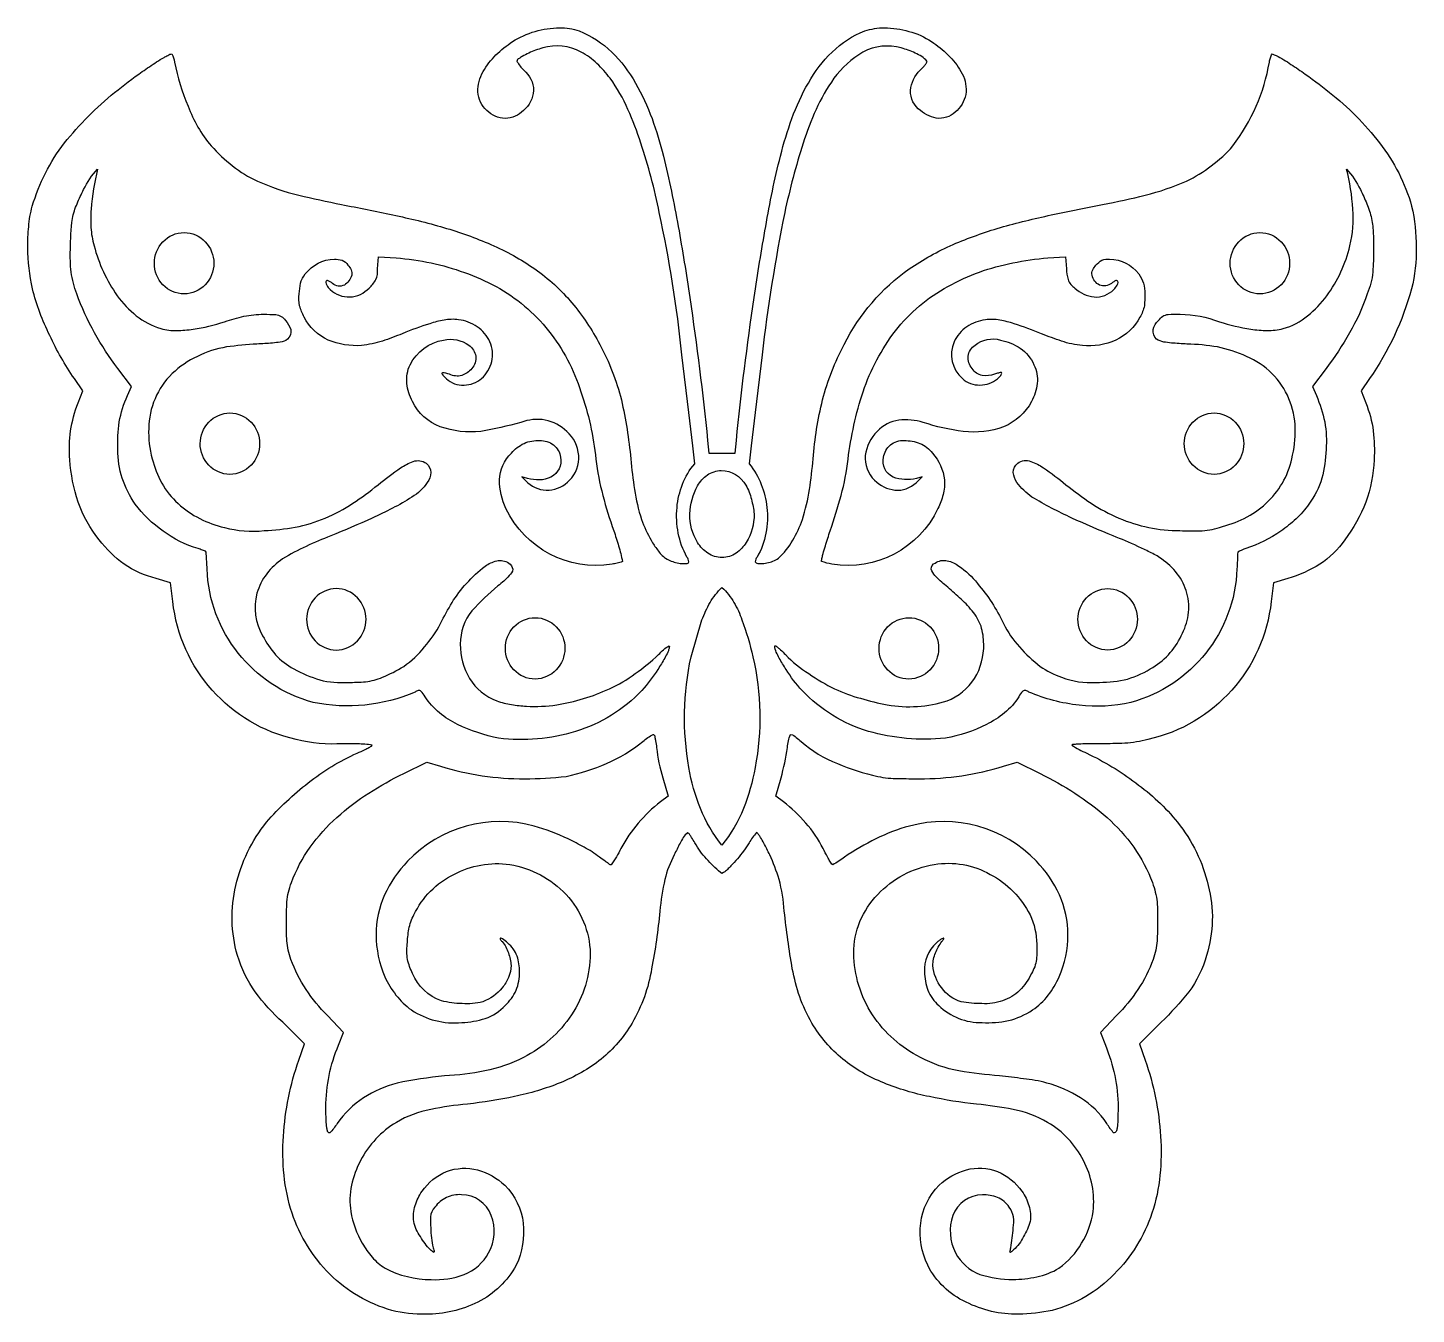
# Model space of a CAD drawing. Extents: x 0 to 12, y 0.4 to 11.6.
import ezdxf

# ---------------------------------------------------------------- set-up
doc = ezdxf.new("R2010")
doc.units = 0

msp = doc.modelspace()

# ---------------------------------------------------------------- linework, layer by layer
at = {"layer": 'Layer 1'}
for points in [[(0.477, 8.4222), (0.403, 8.5285, -0.0402), (0.1893, 8.9014, -0.0516), (0.0408, 9.3046, -0.0534), (0, 9.6619, -0.0275), (0.0079, 9.8419, -0.0499), (0.0392, 10.0191, -0.0918), (0.3167, 10.5661, -0.0509), (0.7506, 11.0031, -0.0171), (0.9899, 11.1828, -0.0109), (1.1139, 11.2662, -0.0124), (1.1776, 11.3054, -0.0157), (1.2103, 11.3234, -0.1918), (1.2452, 11.3351, -0.0755), (1.2687, 11.2653, 0.0546), (1.3849, 10.8838, 0.0825), (1.5856, 10.5398, 0.0461), (1.7708, 10.3689, 0.0735), (1.9848, 10.2359, 0.0434), (2.3414, 10.1139, 0.0069), (2.7103, 10.0342, -0.0037), (3.1543, 9.9431, -0.0231), (3.5942, 9.8346, -0.0342), (4.0029, 9.6874, -0.0534), (4.3821, 9.4764, -0.0636), (4.7025, 9.1844, -0.051), (4.9441, 8.824, -0.0623), (5.1303, 8.3438, -0.031), (5.212, 7.8343, 0.0177), (5.2434, 7.5698, 0.0446), (5.3053, 7.311, 0.0489), (5.3879, 7.1299, 0.0336), (5.443, 7.0468, 0.092), (5.5132, 6.9747, 0.0809), (5.6127, 6.9353, 0.0508), (5.666, 6.9282, 0.0669), (5.6928, 6.9299, 0.4886), (5.7123, 6.9452, 0.1964), (5.6967, 6.9848, -0.1495), (5.6112, 7.4142, -0.0706), (5.6589, 7.6146, -0.0897), (5.7644, 7.7911), (5.7467, 7.9464), (5.7134, 8.2346), (5.6539, 8.7349, 0.0271), (5.458, 9.9636, 0.0303), (5.2986, 10.5648, 0.029), (5.1868, 10.855, 0.0623), (5.0327, 11.1246, 0.047), (4.9194, 11.2521, 0.0714), (4.7815, 11.352, 0.196), (4.4505, 11.3872, 0.0373), (4.3301, 11.3429, 0.0318), (4.2732, 11.3135, 0.039), (4.2468, 11.2954, 0.3263), (4.228, 11.2705, 0.0698), (4.2869, 11.1949, -0.2255), (4.3719, 11.0193, -0.1949), (4.2848, 10.8457, -0.1967), (4.1257, 10.7785, -0.1838), (3.9679, 10.8462, -0.1938), (3.8904, 11.0073, -0.1264), (3.9348, 11.1825, -0.0663), (4.0468, 11.3267, -0.0423), (4.1889, 11.442, -0.1414), (4.5964, 11.5613, -0.1059), (4.7653, 11.5342, -0.0965), (5.0481, 11.3518, -0.0647), (5.2534, 11.0837, -0.039), (5.3952, 10.7765, -0.0247), (5.4944, 10.4528, -0.014), (5.6219, 9.8433, -0.0072), (5.7219, 9.2286, -0.0109), (5.876, 7.9928), (5.8874, 7.8843), (6.1126, 7.8843), (6.124, 7.9928, -0.0114), (6.2781, 9.2286, -0.0084), (6.3781, 9.8433, -0.0209), (6.5056, 10.4528, -0.0285), (6.6048, 10.7765, -0.0461), (6.7466, 11.0837, -0.076), (6.9519, 11.3518, -0.102), (7.2347, 11.5342, -0.0827), (7.4036, 11.5613, -0.0666), (7.6158, 11.5301, -0.0866), (7.8111, 11.442, -0.048), (7.9531, 11.3269, -0.0806), (8.0651, 11.1827, -0.1579), (8.1096, 11.0075, -0.1785), (8.0321, 10.8462, -0.2121), (7.8743, 10.7785, -0.1618), (7.7152, 10.8457, -0.2404), (7.6281, 11.0193, -0.1763), (7.7131, 11.1949, 0.0259), (7.7462, 11.2302, 0.0237), (7.7611, 11.2492, 0.2161), (7.772, 11.2705, 0.1088), (7.7266, 11.3136, 0.0255), (7.6697, 11.343, 0.0348), (7.5495, 11.3872, 0.1914), (7.2185, 11.352, 0.0955), (6.9673, 11.1246, 0.0469), (6.8132, 10.855, 0.0239), (6.7014, 10.5647, 0.0235), (6.542, 9.9636, 0.0202), (6.3461, 8.7349), (6.2866, 8.2346), (6.2533, 7.9464), (6.2356, 7.7911, -0.1445), (6.3888, 7.4142, -0.072), (6.3793, 7.1927, -0.0893), (6.3033, 6.9848, 0.1951), (6.2877, 6.944, 0.2153), (6.3085, 6.9296, 0.0443), (6.3353, 6.9282, 0.0401), (6.3885, 6.9355, 0.1195), (6.4878, 6.9754, 0.0749), (6.6121, 7.1299, 0.0524), (6.6947, 7.311, 0.0407), (6.7566, 7.5698, 0.0106), (6.788, 7.8343, -0.0434), (6.8697, 8.3438, -0.0596), (7.0559, 8.824, -0.1233), (7.6179, 9.4764, -0.0468), (7.9971, 9.6874, -0.0289), (8.4058, 9.8346, -0.0159), (8.8457, 9.9431), (9.2897, 10.0342, 0.0151), (9.6586, 10.1139, 0.0393), (10.0152, 10.2359, 0.0483), (10.2292, 10.3689, 0.0663), (10.4144, 10.5398, 0.1206), (10.7313, 11.2653, -0.0282), (10.7396, 11.3016, -0.0252), (10.7455, 11.3192, -0.2149), (10.7548, 11.3351, -0.0561), (10.8227, 11.3052, -0.0091), (10.8864, 11.266, -0.0091), (11.0104, 11.1826, -0.0218), (11.2494, 11.0031, -0.0647), (11.6832, 10.5661, -0.0977), (11.9608, 10.0191, -0.0581), (12, 9.6619, -0.0681), (11.9592, 9.3046, -0.0859), (11.597, 8.5285), (11.523, 8.4222), (11.5647, 8.318, -0.0615), (11.6287, 8.0767, -0.0464), (11.6361, 7.827, -0.0779), (11.5648, 7.46, -0.07), (11.3823, 7.1338, -0.0917), (11.1671, 6.9227, -0.0676), (10.8913, 6.8003), (10.7668, 6.7638), (10.7464, 6.6017, -0.3212), (9.6817, 5.4077, -0.0494), (9.4809, 5.3749, -0.0125), (9.2772, 5.3712, 0.0084), (9.1493, 5.3701, 0.008), (9.0855, 5.3677, 0.0103), (9.0537, 5.3654, 0.0151), (9.0378, 5.3637, 0.3686), (9.0229, 5.3592, 0.0419), (9.1521, 5.2894, -0.0526), (9.5757, 5.0325, -0.0691), (9.936, 4.6926, -0.1127), (10.2024, 4.1466, -0.1405), (10.1882, 3.5413, -0.0913), (10.034, 3.2247, -0.0272), (9.7968, 2.9623), (9.6092, 2.7767), (9.6582, 2.635, -0.069), (9.7908, 1.9774, -0.0425), (9.7848, 1.6414, -0.0584), (9.7161, 1.3127, -0.1174), (9.3894, 0.7845, -0.1371), (8.8545, 0.472, -0.0544), (8.5621, 0.4387, -0.1221), (8.1093, 0.543, -0.1709), (7.7778, 0.8635, -0.145), (7.7176, 1.2249, -0.1677), (7.8763, 1.553, -0.1292), (8.1119, 1.6859, -0.169), (8.3803, 1.6723, -0.1407), (8.5921, 1.501, -0.0836), (8.6529, 1.3777, -0.1253), (8.6633, 1.2413, -0.0635), (8.6069, 1.1092, -0.0973), (8.5199, 0.9948, -0.0116), (8.5037, 0.9806, -0.0407), (8.4962, 0.9749, -0.7836), (8.4892, 0.9761, -0.0212), (8.4965, 1.013, 0.0246), (8.5173, 1.1845, 0.0556), (8.5204, 1.2791, 0.1128), (8.4819, 1.3638, 0.1403), (8.3813, 1.4485, 0.0886), (8.2515, 1.4717, 0.3011), (7.9951, 1.2929, 0.202), (8.018, 0.9703, 0.1816), (8.2294, 0.7823, 0.0765), (8.5142, 0.7384, 0.0556), (8.7198, 0.7624, 0.0926), (8.9124, 0.8369, 0.1065), (9.1086, 1.0514, 0.0974), (9.2084, 1.3257, 0.1491), (9.1238, 1.7679, 0.1427), (8.8144, 2.0976, 0.0787), (8.5164, 2.2093, 0.0159), (8.1999, 2.255, -0.0275), (7.7932, 2.3198, -0.0481), (7.3992, 2.4384, -0.0789), (7.044, 2.6441, -0.0888), (6.7776, 2.9555, -0.0504), (6.6717, 3.1829, -0.0309), (6.608, 3.4257, -0.0157), (6.5384, 3.9233, 0.0431), (6.4941, 4.1985, 0.0314), (6.4123, 4.4102, 0.0152), (6.3619, 4.5117, 0.0176), (6.3339, 4.5609, 0.024), (6.3182, 4.5844, 0.0347), (6.3093, 4.5954, 0.3965), (6.2976, 4.6024, 0.0607), (6.2345, 4.5144, -0.0404), (6.1343, 4.377, -0.0149), (6.0769, 4.3141, -0.0122), (6.0467, 4.2841, -0.0948), (6.0141, 4.2569), (6, 4.2493), (5.9859, 4.2569, -0.0376), (5.8657, 4.377, -0.0653), (5.7655, 4.5144, 0.0223), (5.7374, 4.5611, 0.02), (5.7216, 4.5834, 0.2125), (5.7024, 4.6024, 0.0819), (5.6658, 4.5603, 0.0127), (5.6377, 4.5111, 0.0131), (5.5875, 4.4096, 0.061), (5.5059, 4.1985, 0.0255), (5.4616, 3.9233, -0.0277), (5.392, 3.4257, -0.0928), (5.2224, 2.9555, -0.0907), (4.956, 2.6442, -0.0683), (4.6008, 2.4384, -0.0398), (4.2068, 2.3198, -0.0231), (3.8001, 2.255, 0.0289), (3.4836, 2.2093, 0.0883), (3.1856, 2.0976, 0.1349), (2.8762, 1.7679, 0.073), (2.7987, 1.5533, 0.0932), (2.7916, 1.3257, 0.0901), (2.8914, 1.0514, 0.0514), (2.9769, 0.9325, 0.0794), (3.0876, 0.8369, 0.1229), (3.4858, 0.7384, 0.1078), (3.7706, 0.7823, 0.1896), (3.982, 0.9703, 0.2277), (4.0049, 1.2928, 0.3145), (3.7485, 1.4717, 0.1229), (3.6186, 1.4485, 0.1098), (3.5181, 1.3638, 0.176), (3.4796, 1.2791, 0.0208), (3.4827, 1.1845, 0.0574), (3.5035, 1.013, -0.0078), (3.5085, 0.9921, -0.4179), (3.5099, 0.9735, -0.0536), (3.4801, 0.9948, -0.0597), (3.3931, 1.1093, -0.1144), (3.3367, 1.2413, -0.1085), (3.3471, 1.3778, -0.0763), (3.4079, 1.501, -0.1482), (3.6197, 1.6723, -0.1547), (3.8883, 1.6859, -0.1218), (4.1242, 1.553, -0.1655), (4.2827, 1.2249, -0.1343), (4.2222, 0.8635, -0.1507), (3.8908, 0.543, -0.1143), (3.4379, 0.4387, -0.0713), (3.1455, 0.472, -0.128), (2.6106, 0.7845, -0.116), (2.2839, 1.3127, -0.0518), (2.2152, 1.6414, -0.0395), (2.2092, 1.9774, -0.0667), (2.3418, 2.635), (2.3908, 2.7767), (2.2032, 2.9623, -0.0496), (1.966, 3.2247, -0.0756), (1.8118, 3.5413, -0.1269), (1.7976, 4.1466, -0.1116), (2.064, 4.6926, -0.0532), (2.4243, 5.0325, -0.0675), (2.8479, 5.2894, 0.0141), (2.9149, 5.3205, 0.0144), (2.9476, 5.3378, 0.0167), (2.9635, 5.3472, 0.3076), (2.9771, 5.3592, 0.0299), (2.8505, 5.3701, 0.0078), (2.7228, 5.3712, -0.0769), (2.3183, 5.4077, -0.3212), (1.2536, 6.6017), (1.2332, 6.7638), (1.1087, 6.8003, -0.0878), (0.8329, 6.9227, -0.0729), (0.6177, 7.1338, -0.0816), (0.4352, 7.46, -0.0644), (0.3639, 7.827, -0.1187), (0.4353, 8.318), (0.477, 8.4222)], [(0.8627, 8.381), (0.8966, 8.4603), (0.7793, 8.6145, -0.0733), (0.4228, 9.2603, -0.038), (0.3747, 9.4489, -0.038), (0.3686, 9.6439, -0.0332), (0.3859, 9.9123, -0.0513), (0.4263, 10.0406, -0.0207), (0.4827, 10.163, -0.0633), (0.6021, 10.3402, 0.0322), (0.5468, 9.9941, 0.0226), (0.5455, 9.8346, 0.0527), (0.5734, 9.6777, 0.0925), (0.7731, 9.2446, 0.0637), (0.9382, 9.0714, 0.0922), (1.1493, 8.9606, 0.0779), (1.2884, 8.9442, 0.0385), (1.4283, 8.9552, 0.0448), (1.7013, 9.02, -0.0166), (1.868, 9.0668, -0.0571), (2.04, 9.0841, -0.0133), (2.1426, 9.0823, -0.2251), (2.2277, 9.031, -0.1062), (2.2728, 8.9517, -0.2771), (2.2438, 8.8689, -0.1824), (2.182, 8.8445, -0.0281), (2.1153, 8.836, -0.0115), (1.9811, 8.8267, 0.0185), (1.7172, 8.8019, 0.075), (1.4662, 8.7193, 0.0818), (1.2483, 8.5715, 0.0991), (1.0998, 8.3546, 0.095), (1.0449, 8.0973, 0.0746), (1.0753, 7.8354, 0.0602), (1.1573, 7.6243, 0.0827), (1.2989, 7.4481, 0.1307), (1.7007, 7.2407, 0.0913), (2.0426, 7.2136, 0.0341), (2.3117, 7.2433, 0.0515), (2.5705, 7.3218, 0.047), (2.8086, 7.4502, 0.0281), (3.0272, 7.6102, -0.0176), (3.2221, 7.7559, -0.0478), (3.3296, 7.8121, -0.2333), (3.4441, 7.7963, -0.2234), (3.4827, 7.7165, -0.1619), (3.4524, 7.6308, -0.1177), (3.3206, 7.5044, -0.0385), (3.1517, 7.4075, -0.0119), (2.9764, 7.3227, -0.0126), (2.6185, 7.1688, 0.01), (2.4066, 7.0778, 0.027), (2.2026, 6.9707, 0.0715), (2.0656, 6.8406, 0.0944), (1.981, 6.6722, 0.2015), (2.0301, 6.3052, 0.0574), (2.1418, 6.1405, 0.0849), (2.2985, 6.0185, 0.0495), (2.5243, 5.9227, 0.0775), (2.7686, 5.9012, 0.0177), (2.9194, 5.9073, 0.0746), (3.0647, 5.9461, 0.0486), (3.2492, 6.0399, 0.0742), (3.4285, 6.2076, 0.0534), (3.5676, 6.4099, -0.0168), (3.6667, 6.5926, -0.0462), (3.7928, 6.7575, -0.0529), (3.9533, 6.9073, -0.0817), (4.0527, 6.9528, -0.1969), (4.1576, 6.9332, -0.1926), (4.1918, 6.881, -0.2144), (4.16, 6.8248, -0.0503), (4.0638, 6.7362, 0.0344), (3.8391, 6.5208, 0.1716), (3.7381, 6.2332, 0.132), (3.8177, 5.9359, 0.166), (4.0544, 5.7418, 0.0583), (4.1809, 5.7099, 0.0275), (4.3108, 5.6958, 0.0503), (4.5714, 5.7068, 0.0628), (5.0264, 5.845, 0.0535), (5.2502, 5.9774, 0.0388), (5.4517, 6.1415, -0.0176), (5.4942, 6.1837, -0.0727), (5.5429, 6.2166, -0.3174), (5.5448, 6.2029, -0.0455), (5.5413, 6.189, -0.0313), (5.5308, 6.1625, -0.0233), (5.505, 6.1116, -0.0209), (5.4457, 6.014, -0.0348), (5.3073, 5.8319, -0.1304), (4.7351, 5.478, -0.1056), (4.0695, 5.4186, -0.0585), (3.715, 5.537, -0.0524), (3.5579, 5.6384, -0.075), (3.4337, 5.7777, 0.0293), (3.4005, 5.8242, 0.2673), (3.3741, 5.8303, 0.0653), (3.3477, 5.8184, -0.1541), (2.4669, 5.7282, -0.3291), (1.5491, 6.8837), (1.5428, 7.027, 0.3502), (1.5271, 7.038, 0.0205), (1.509, 7.0456, 0.0211), (1.4719, 7.0583, -0.0869), (1.1702, 7.2093, -0.0797), (0.9278, 7.4434, -0.0609), (0.815, 7.667, -0.0769), (0.7793, 7.9151, -0.0446), (0.7905, 8.1535, -0.0667), (0.8627, 8.381)], [(6.6927, 5.8319, -0.0501), (6.5546, 6.0135, -0.0179), (6.4954, 6.111, -0.0172), (6.4695, 6.1619, -0.1006), (6.4571, 6.2166, -0.4696), (6.4707, 6.2121, -0.0274), (6.4829, 6.2033, -0.0216), (6.5057, 6.1839, -0.0216), (6.5483, 6.1415, 0.0671), (6.7498, 5.9774, 0.0356), (6.9736, 5.845, 0.0395), (7.1974, 5.7639, 0.0263), (7.4286, 5.7068, 0.1181), (7.9456, 5.7418, 0.1631), (8.1823, 5.9359, 0.1476), (8.2619, 6.2332, 0.0748), (8.2388, 6.3866, 0.0941), (8.1609, 6.5208, 0.0416), (8.0536, 6.6336, 0.0158), (7.9362, 6.7362, -0.0254), (7.8398, 6.825, -0.1077), (7.8082, 6.8812, -0.3468), (7.8424, 6.9332, -0.2155), (7.9474, 6.9528, -0.1129), (8.0468, 6.9072, -0.0789), (8.2072, 6.7575, -0.0688), (8.4324, 6.4099, 0.0688), (8.5715, 6.2076, 0.0551), (8.7508, 6.0399, 0.0665), (8.9353, 5.9461, 0.1113), (9.2314, 5.9012, 0.0468), (9.4757, 5.9227, 0.0796), (9.7015, 6.0185, 0.1583), (9.9699, 6.3052, 0.0807), (10.0297, 6.4842, 0.1015), (10.019, 6.6722, 0.1004), (9.9344, 6.8406, 0.0792), (9.7974, 6.9707, 0.0494), (9.6973, 7.0279, 0.0125), (9.5934, 7.0778, 0.012), (9.3815, 7.1688, -0.0103), (9.0236, 7.3227, -0.0273), (8.6794, 7.5044, -0.0828), (8.5475, 7.631, -0.1183), (8.5173, 7.7167, -0.2394), (8.5559, 7.7963, -0.2786), (8.6706, 7.812, -0.0798), (8.7782, 7.7557, -0.0317), (8.9728, 7.6102, 0.0225), (9.1914, 7.4502, 0.0408), (9.4295, 7.3218, 0.0995), (9.9574, 7.2136, 0.0153), (10.1297, 7.2114, 0.0623), (10.2993, 7.2407, 0.0443), (10.5134, 7.3192, 0.0701), (10.7011, 7.4481, 0.1564), (10.9247, 7.8354, 0.0676), (10.9551, 8.0973, 0.0889), (10.9002, 8.3546, 0.1964), (10.5338, 8.7193, 0.0576), (10.2828, 8.8019, 0.0372), (10.0189, 8.8267, -0.0068), (9.8847, 8.836, -0.0166), (9.818, 8.8445, -0.0973), (9.7562, 8.8689, -0.2557), (9.7272, 8.9517, -0.159), (9.7723, 9.031, -0.0328), (9.809, 9.0668, -0.1485), (9.8573, 9.0823, -0.0423), (9.96, 9.0841, -0.0903), (10.2987, 9.02, 0.0371), (10.5717, 8.9552, 0.0324), (10.7116, 8.9442, 0.0594), (10.8507, 8.9606, 0.1055), (11.0618, 9.0714, 0.0712), (11.2269, 9.2446, 0.1014), (11.4266, 9.6777, 0.0832), (11.4532, 9.9941, 0.0433), (11.3979, 10.3402, -0.0746), (11.5173, 10.163, -0.0129), (11.5737, 10.0406, -0.0429), (11.6141, 9.9123, -0.0448), (11.6292, 9.7786, -0.0148), (11.6314, 9.6439, -0.0146), (11.6253, 9.4489, -0.0714), (11.5772, 9.2603, -0.0513), (11.4231, 8.9242, -0.0342), (11.2207, 8.6145), (11.1034, 8.4603), (11.1373, 8.381, -0.0475), (11.2095, 8.1536, -0.0647), (11.2207, 7.9151, -0.0511), (11.185, 7.667, -0.0856), (11.0722, 7.4434, -0.0626), (10.9615, 7.3157, -0.0381), (10.8298, 7.2093, -0.0724), (10.5281, 7.0583, 0.0625), (10.4572, 7.027, -0.0075), (10.4509, 6.8837, -0.3291), (9.5331, 5.7282, -0.0868), (9.0859, 5.7044, -0.0746), (8.6523, 5.8184, 0.0253), (8.6263, 5.8302, 0.2606), (8.5998, 5.8245, 0.105), (8.5663, 5.7777, -0.0828), (8.4421, 5.6384, -0.0596), (8.285, 5.537, -0.0734), (7.9305, 5.4186, -0.0931), (7.2649, 5.478, -0.1304), (6.6927, 5.8319)], [(1.351, 9.2603, -0.2071), (1.1679, 9.3395, -0.1945), (1.0941, 9.5256, -0.1907), (1.1679, 9.7116, -0.2031), (1.351, 9.7908, -0.2071), (1.5341, 9.7116, -0.1945), (1.608, 9.5256, -0.1907), (1.5341, 9.3395, -0.2022), (1.351, 9.2603)], [(10.649, 9.2603, -0.2071), (10.4659, 9.3395, -0.1945), (10.392, 9.5256, -0.1907), (10.4659, 9.7116, -0.2031), (10.649, 9.7908, -0.2071), (10.8321, 9.7116, -0.1945), (10.9059, 9.5256, -0.1907), (10.8321, 9.3395, -0.2022), (10.649, 9.2603)], [(2.3465, 9.2624, -0.0342), (2.3574, 9.3528, -0.1143), (2.3986, 9.4333, -0.2292), (2.6498, 9.5605, -0.0634), (2.7164, 9.5519, -0.1573), (2.7676, 9.5089, -0.0506), (2.795, 9.4686, -0.168), (2.8004, 9.4213, -0.1797), (2.7363, 9.337, -0.306), (2.6342, 9.3515, 0.0686), (2.5894, 9.3765, 0.521), (2.5765, 9.3599, 0.1115), (2.5844, 9.3366, 0.0901), (2.6144, 9.2978, 0.1995), (2.7841, 9.234, 0.1883), (2.95, 9.3108, 0.0706), (3.0089, 9.3838, 0.1079), (3.0235, 9.4771), (3.0313, 9.5819), (3.1835, 9.5714, -0.0351), (3.4858, 9.5287, -0.0675), (4.0469, 9.3254, -0.0982), (4.5013, 8.9415, -0.09), (4.781, 8.4151, -0.0567), (4.9102, 7.8312, 0.0329), (4.97, 7.5179, 0.0202), (5.0645, 7.2131, -0.0059), (5.1067, 7.0815, -0.0269), (5.1395, 6.9478, -0.1661), (5.118, 6.9389, -0.0159), (5.0953, 6.933, -0.0182), (5.0494, 6.9238, -0.3328), (4.1331, 7.4038, -0.1052), (4.0765, 7.6527, -0.1802), (4.1795, 7.8838, -0.0967), (4.2889, 7.9681, -0.1172), (4.425, 7.9928, -0.1516), (4.5438, 7.9559, -0.1964), (4.6048, 7.8479, -0.329), (4.5215, 7.6761, -0.117), (4.4217, 7.653, -0.0744), (4.3197, 7.6655), (4.2697, 7.6785), (4.3228, 7.6284, 0.2107), (4.5053, 7.5638, 0.185), (4.6814, 7.6493, 0.2254), (4.7613, 7.8639, 0.1916), (4.6585, 8.0715, 0.1412), (4.4725, 8.1699, 0.1282), (4.2613, 8.1496, -0.0305), (3.9149, 8.0723, -0.1162), (3.5655, 8.1126, -0.1904), (3.3248, 8.3299, -0.0937), (3.2763, 8.4872, -0.1329), (3.3039, 8.6484, -0.2387), (3.5932, 8.8616, -0.2065), (3.8132, 8.8178, -0.1773), (3.8723, 8.7216, -0.2296), (3.8376, 8.6151, -0.1333), (3.7506, 8.5547, -0.1705), (3.6448, 8.566, 0.0611), (3.5833, 8.579, 0.6783), (3.5835, 8.5653, 0.0512), (3.5932, 8.5528, 0.0166), (3.6041, 8.5412, 0.0098), (3.6182, 8.5275, 0.2089), (3.7706, 8.4728, 0.1744), (3.9226, 8.5296, 0.1423), (4.0099, 8.6762, 0.1635), (3.9935, 8.8456, 0.1438), (3.8839, 8.9767, 0.1216), (3.7235, 9.0372, 0.0817), (3.5975, 9.0339, 0.0396), (3.4748, 9.0031, 0.0239), (3.2372, 8.9163, -0.0118), (3.0648, 8.8526, -0.0513), (2.8854, 8.8147, -0.1175), (2.5971, 8.8608, -0.167), (2.3877, 9.0607, -0.0499), (2.3496, 9.1579, -0.0808), (2.3465, 9.2624)], [(6.9506, 6.9238, -0.0482), (6.8605, 6.9478, -0.2647), (6.8616, 6.9648, -0.0137), (6.8653, 6.9817, -0.0094), (6.874, 7.0151, -0.0087), (6.8933, 7.0814, -0.008), (6.9355, 7.2131, 0.0121), (7.03, 7.5179, 0.0358), (7.0898, 7.8312, -0.0474), (7.219, 8.4149, -0.0788), (7.4986, 8.9414, -0.1012), (7.953, 9.3253, -0.0793), (8.5142, 9.5287, -0.0353), (8.8165, 9.5714), (8.9687, 9.5819), (8.9765, 9.4771, 0.0405), (8.991, 9.3839, 0.1554), (9.05, 9.3108, 0.1603), (9.2159, 9.234, 0.214), (9.3856, 9.2978, 0.0806), (9.4157, 9.3368, 0.0759), (9.4235, 9.3601, 0.4025), (9.4106, 9.3765, 0.1681), (9.3872, 9.366, 0.028), (9.3658, 9.3515, -0.2596), (9.2636, 9.337, -0.2384), (9.1996, 9.4213, -0.2085), (9.205, 9.4686, -0.0757), (9.2324, 9.5089, -0.086), (9.2836, 9.5519, -0.13), (9.3502, 9.5605, -0.2387), (9.6014, 9.4333, -0.1803), (9.6535, 9.2624, -0.0418), (9.6504, 9.1579, -0.0922), (9.6123, 9.0607, -0.1689), (9.4029, 8.8608, -0.1368), (9.1146, 8.8147, -0.0672), (8.9352, 8.8526, -0.0204), (8.7628, 8.9163, 0.014), (8.5252, 9.0031, 0.0285), (8.4025, 9.0339, 0.0701), (8.2765, 9.0372, 0.1128), (8.116, 8.9767, 0.1371), (8.0064, 8.8455, 0.3262), (8.0774, 8.5296, 0.1988), (8.2294, 8.4728, 0.1802), (8.3818, 8.5275, 0.0158), (8.4043, 8.5499, 0.1108), (8.4195, 8.5766, 0.4953), (8.4048, 8.5796, 0.0378), (8.3892, 8.5765, 0.0134), (8.3739, 8.5722, 0.0091), (8.3552, 8.5661, -0.1141), (8.2495, 8.5547, -0.1898), (8.1624, 8.615, -0.1943), (8.1277, 8.7219, -0.2112), (8.1871, 8.818, -0.2417), (8.4068, 8.8616, -0.0905), (8.5784, 8.7911, -0.1314), (8.6961, 8.6484, -0.1496), (8.7237, 8.4873, -0.1029), (8.6752, 8.3299, -0.1769), (8.4345, 8.1126, -0.1222), (8.0851, 8.0723, -0.0519), (7.7387, 8.1496, 0.093), (7.5275, 8.1699, 0.1652), (7.3415, 8.0715, 0.1751), (7.2387, 7.8639, 0.2219), (7.3186, 7.6493, 0.162), (7.4947, 7.5638, 0.2165), (7.6772, 7.6284), (7.7303, 7.6785), (7.6803, 7.6655, -0.1559), (7.4784, 7.6761, -0.3409), (7.3952, 7.8479, -0.1651), (7.4562, 7.9559, -0.186), (7.575, 7.9928, -0.0899), (7.7111, 7.9681, -0.1229), (7.8205, 7.8838, -0.1518), (7.9235, 7.6527, -0.082), (7.9106, 7.5249, -0.0514), (7.8669, 7.4038, -0.3328), (6.9506, 6.9238)], [(1.564, 8.1517, -0.2032), (1.7471, 8.2309, -0.2071), (1.9302, 8.1517, -0.1935), (2.0041, 7.9657, -0.1907), (1.9302, 7.7796, -0.2031), (1.7471, 7.7004, -0.2071), (1.564, 7.7796, -0.1936), (1.4902, 7.9657, -0.1907), (1.564, 8.1517)], [(10.0698, 7.7796, -0.1934), (9.9959, 7.9657, -0.1907), (10.0698, 8.1517, -0.2022), (10.2529, 8.2309, -0.2071), (10.436, 8.1517, -0.1954), (10.5098, 7.9657, -0.1907), (10.436, 7.7796, -0.2039), (10.2529, 7.7004, -0.2071), (10.0698, 7.7796)], [(6.2103, 7.1116, -0.0984), (6.1217, 7.0187, -0.1422), (6, 6.9806, -0.1529), (5.8783, 7.0187, -0.1117), (5.7896, 7.1116, -0.1506), (5.7222, 7.3579, -0.1135), (5.7894, 7.6013, -0.1013), (5.8742, 7.6949, -0.1389), (5.9934, 7.7348, -0.2714), (6.2054, 7.6059, -0.0735), (6.2542, 7.4856, -0.0415), (6.2778, 7.3579, -0.1345), (6.2103, 7.1116)], [(5.7144, 5.1648, -0.0978), (5.7326, 6.1222), (5.8272, 6.4416, -0.0409), (5.8968, 6.5927, -0.0694), (6, 6.7226, -0.0763), (6.1032, 6.5927, -0.0508), (6.1728, 6.4416, -0.0309), (6.2674, 6.1222, -0.1045), (6.2861, 5.1648, -0.0493), (6.1859, 4.8112, -0.0721), (6, 4.4951, -0.0816), (5.8144, 4.8112, -0.0556), (5.7144, 5.1648)], [(2.6665, 6.7122, 0.2031), (2.4834, 6.633, 0.1907), (2.4096, 6.4469, 0.1944), (2.4834, 6.2609, 0.2071), (2.6665, 6.1816, 0.203), (2.8496, 6.2609, 0.1907), (2.9234, 6.4469, 0.1945), (2.8496, 6.633, 0.2071), (2.6665, 6.7122)], [(9.0766, 6.4469, -0.1907), (9.1504, 6.633, -0.2031), (9.3335, 6.7122, -0.2071), (9.5166, 6.633, -0.1945), (9.5904, 6.4469, -0.1907), (9.5166, 6.2609, -0.2031), (9.3335, 6.1816, -0.2071), (9.1504, 6.2609, -0.1944), (9.0766, 6.4469)], [(4.1279, 6.1957, -0.1907), (4.2017, 6.3818, -0.2041), (4.3848, 6.461, -0.2067), (4.5682, 6.3818, -0.1944), (4.6423, 6.1957, -0.1913), (4.5682, 6.0096, -0.2027), (4.3848, 5.9304, -0.2071), (4.2017, 6.0097, -0.1934), (4.1279, 6.1957)], [(7.3577, 6.1957, -0.1914), (7.4318, 6.3818, -0.2026), (7.6152, 6.461, -0.2071), (7.7983, 6.3818, -0.1945), (7.8721, 6.1957, -0.1907), (7.7983, 6.0096, -0.2031), (7.6152, 5.9304, -0.2067), (7.4318, 6.0096, -0.1944), (7.3577, 6.1957)], [(4.2947, 5.0684, 0.0308), (4.6533, 5.0887, 0.0458), (5.003, 5.2001, 0.0691), (5.3157, 5.3905, -0.0609), (5.4048, 5.4514), (5.4069, 5.452), (5.409, 5.4514, -0.2721), (5.42, 5.4245, -0.0198), (5.4263, 5.3957, -0.0215), (5.4345, 5.3373, 0.0529), (5.4898, 5.0757), (5.5341, 4.9188), (5.4689, 4.8688, 0.1054), (5.1265, 4.4654, -0.0376), (5.0426, 4.3236, -0.1891), (5.0157, 4.3379, -0.0114), (4.9903, 4.355, -0.0121), (4.941, 4.3914, 0.0421), (4.8093, 4.4759, 0.0187), (4.6702, 4.5476, 0.0383), (4.3781, 4.6592, 0.2772), (3.2831, 4.3544, 0.0839), (3.0828, 4.0635, 0.1051), (3.0105, 3.7185, 0.1034), (3.0861, 3.3563, 0.13), (3.3159, 3.0691, 0.1717), (3.7506, 2.9602, 0.0584), (3.9543, 2.9954, 0.1165), (4.1269, 3.1077, 0.0912), (4.2206, 3.2391, 0.1076), (4.2499, 3.398, 0.0827), (4.2292, 3.5351, 0.1254), (4.1487, 3.6476, 0.0475), (4.1028, 3.6829, 0.0464), (4.0896, 3.6888, 0.6473), (4.0835, 3.6813, 0.1014), (4.0992, 3.6601, -0.1134), (4.1538, 3.5623, -0.0737), (4.1774, 3.4527, -0.1066), (4.1547, 3.3507, -0.0702), (4.1009, 3.2608, -0.1413), (3.9325, 3.1405, -0.0894), (3.7535, 3.1238, -0.058), (3.5754, 3.1483, -0.2176), (3.3258, 3.3839, -0.0495), (3.2814, 3.5065, -0.0666), (3.2799, 3.6372, -0.0293), (3.293, 3.7683, -0.0714), (3.3378, 3.8921, -0.1694), (3.6822, 4.2419, -0.1565), (4.1654, 4.3273, -0.1637), (4.6533, 4.0668, -0.1838), (4.8612, 3.558, -0.1483), (4.6991, 3.0279, -0.1332), (4.2843, 2.6584, -0.0643), (3.9516, 2.5418, -0.0311), (3.6005, 2.4984, 0.0282), (3.1919, 2.4374, 0.0737), (2.9017, 2.3086, 0.0979), (2.6748, 2.0882, -0.0473), (2.6092, 2.0054, -0.4329), (2.5904, 2.0253, -0.0555), (2.584, 2.0538, -0.0307), (2.579, 2.1122, -0.0152), (2.5769, 2.2295, -0.1009), (2.6858, 2.7642), (2.7296, 2.8747), (2.5894, 3.0201, -0.0419), (2.4052, 3.2463, -0.0598), (2.274, 3.5064, -0.0641), (2.2397, 3.6669, -0.0244), (2.2355, 3.8316, -0.0114), (2.2396, 4.0033, -0.0761), (2.2793, 4.1699, -0.0687), (2.4409, 4.4761, -0.0569), (2.6721, 4.7342, -0.0427), (2.948, 4.9445, -0.0315), (3.2507, 5.1142), (3.4493, 5.2112), (3.5676, 5.1773, 0.0766), (4.2947, 5.0684)], [(6.4659, 4.9188), (6.5102, 5.0757, 0.0336), (6.5655, 5.3373, -0.0599), (6.591, 5.4514), (6.5931, 5.452), (6.5952, 5.4514, -0.1689), (6.6421, 5.4246, -0.0238), (6.6843, 5.3905, 0.0879), (6.997, 5.2001, 0.0503), (7.3467, 5.0887, 0.06), (7.5255, 5.0713, 0.0123), (7.7053, 5.0684, 0.0766), (8.4324, 5.1773), (8.5507, 5.2112), (8.7493, 5.1142, -0.0636), (9.3279, 4.7342, -0.052), (9.5591, 4.476, -0.0656), (9.7207, 4.1699, -0.0577), (9.7604, 4.0033, -0.0292), (9.7645, 3.8316, -0.0113), (9.7603, 3.6669, -0.0685), (9.726, 3.5064, -0.0645), (9.5948, 3.2463, -0.0482), (9.4106, 3.0201), (9.2704, 2.8747), (9.3142, 2.7642, -0.039), (9.3959, 2.5023, -0.054), (9.4231, 2.2295, -0.0092), (9.421, 2.1123, -0.0199), (9.416, 2.0539, -0.0361), (9.4097, 2.0253, -0.2175), (9.3908, 2.0054, -0.2894), (9.3717, 2.0234, -0.0167), (9.3554, 2.0444, -0.0163), (9.3252, 2.0882, 0.113), (9.0983, 2.3086, 0.0791), (8.8081, 2.4374, 0.0451), (8.6048, 2.4742, 0.0118), (8.3995, 2.4984, -0.0151), (8.0484, 2.5418, -0.0762), (7.7157, 2.6584, -0.1317), (7.3008, 3.0279, -0.1417), (7.1388, 3.558, -0.1976), (7.3467, 4.0669, -0.1661), (7.8346, 4.3273, -0.1718), (8.3178, 4.2419, -0.1553), (8.6622, 3.8921, -0.1096), (8.7201, 3.6372, -0.0264), (8.7186, 3.5065, -0.1013), (8.6742, 3.3839, -0.0795), (8.5745, 3.2391, -0.1154), (8.4246, 3.1483, -0.0954), (8.2465, 3.1238, -0.0568), (8.0675, 3.1405, -0.1757), (7.8991, 3.2607, -0.1459), (7.8226, 3.4527, -0.1098), (7.8462, 3.5623, -0.0754), (7.9008, 3.6601, 0.0597), (7.9175, 3.6838, 0.8934), (7.9078, 3.6879, 0.0565), (7.8948, 3.6814, 0.0385), (7.871, 3.6647, 0.0194), (7.8513, 3.6476, 0.2228), (7.7501, 3.398, 0.0845), (7.7794, 3.2391, 0.1126), (7.8731, 3.1077, 0.2006), (8.2494, 2.9602, 0.0656), (8.4762, 2.9777, 0.0908), (8.6841, 3.0691, 0.0851), (8.8191, 3.1964, 0.0638), (8.9139, 3.3563, 0.1056), (8.9895, 3.7185, 0.1038), (8.9172, 4.0635, 0.0939), (8.7169, 4.3544, 0.2772), (7.6219, 4.6592, 0.0567), (7.3298, 4.5476, 0.0407), (7.059, 4.3914, -0.0347), (6.9574, 4.3236, -0.2951), (6.9438, 4.3388, -0.015), (6.9326, 4.3562, -0.0116), (6.9119, 4.392, -0.0127), (6.8735, 4.4654, 0.0677), (6.7244, 4.6856, 0.0504), (6.5311, 4.8688), (6.4659, 4.9188)]]:
    msp.add_lwpolyline(points, format="xyb", dxfattribs=at)

doc.saveas('drawing.dxf')
